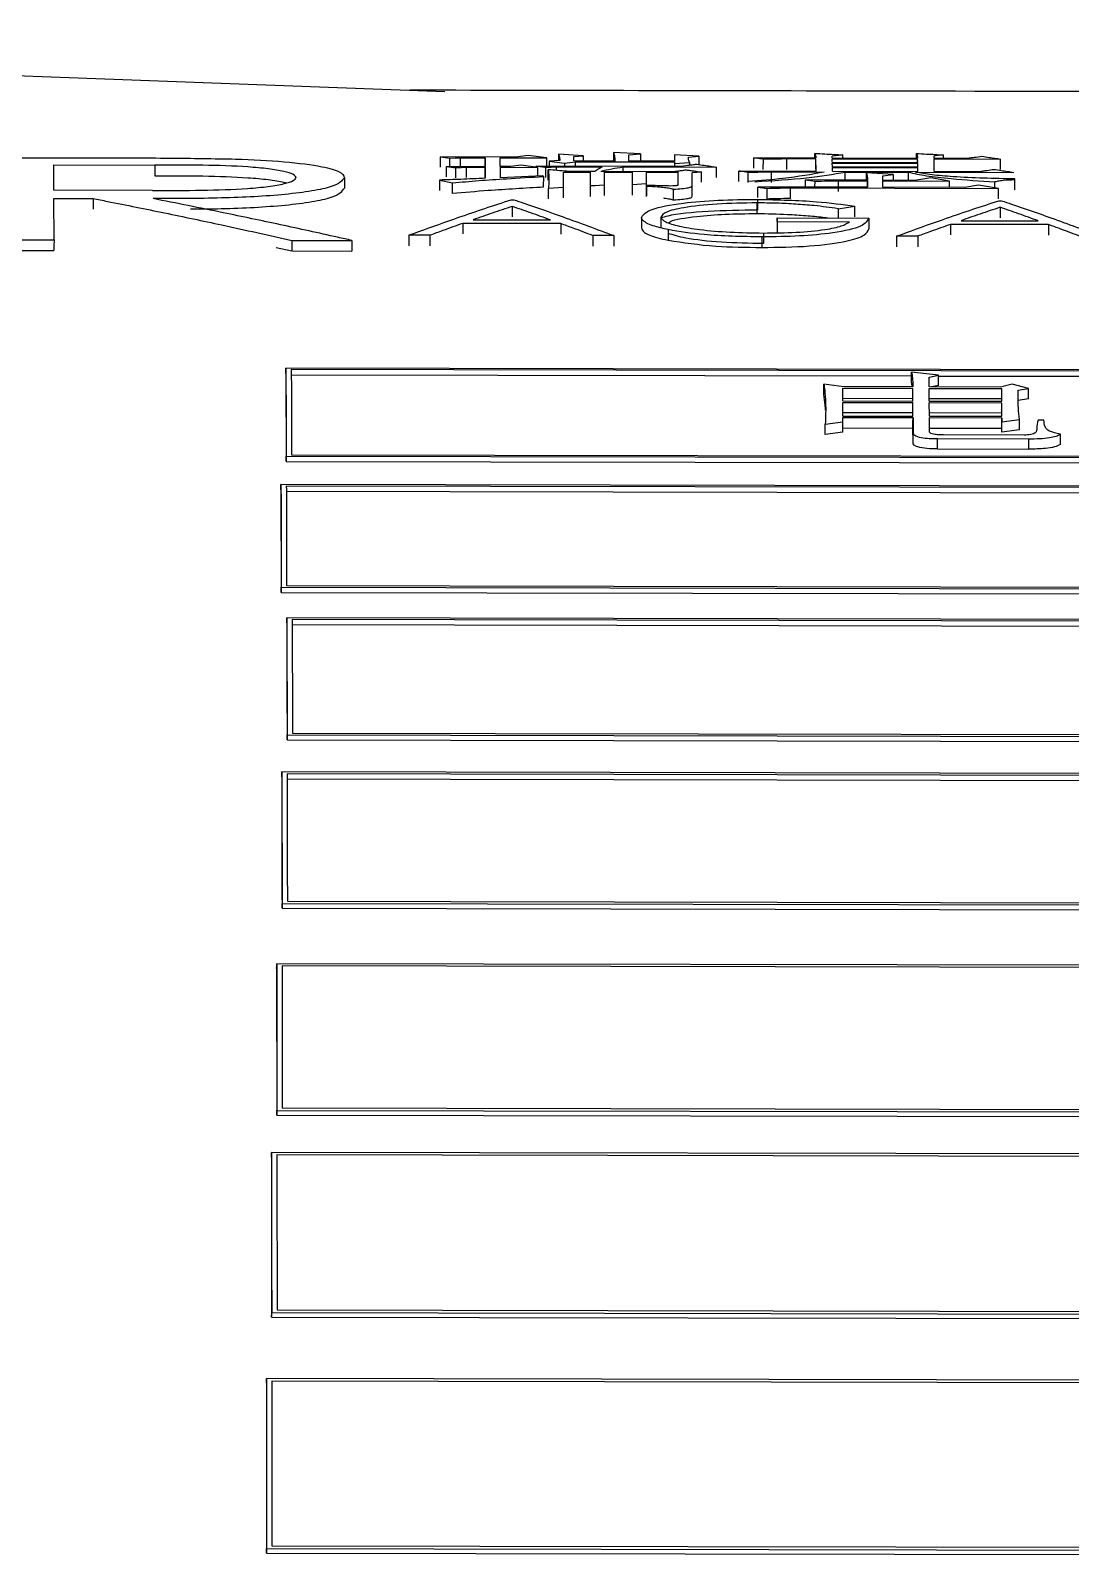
# Model space of a CAD drawing. Header units: millimetres. Extents: x 2104 to 4053, y 855 to 2233.
# Drawn here: x 2523.14 to 2532.76, y 2095.54 to 2109.67 of the extents above; entities that cross this region are included whole.
import ezdxf

# ---------------------------------------------------------------- set-up
doc = ezdxf.new("R2010")
doc.units = ezdxf.units.MM

msp = doc.modelspace()

# ---------------------------------------------------------------- linework, layer by layer
at = {"color": 7, "linetype": 'Continuous', "lineweight": 25}
for p, q in [((2511.659, 2109.665), (2526.974, 2109.102)), ((2527.745, 2108.51), (2527.626, 2108.495)), ((2527.918, 2108.488), (2527.745, 2108.51)), ((2528.253, 2108.506), (2528.026, 2108.52)), ((2528.026, 2108.52), (2528.026, 2108.462)), ((2528.167, 2108.501), (2528.253, 2108.506)), ((2528.253, 2108.506), (2528.253, 2108.458)), ((2528.783, 2108.525), (2528.534, 2108.538)), ((2528.534, 2108.538), (2528.534, 2108.458)), ((2528.675, 2108.516), (2528.783, 2108.525)), ((2528.676, 2108.458), (2528.675, 2108.516)), ((2529.097, 2108.516), (2529.098, 2108.457)), ((2529.324, 2108.504), (2529.097, 2108.516)), ((2529.097, 2108.516), (2529.097, 2108.457)), ((2530.395, 2108.486), (2530.395, 2108.528)), ((2530.655, 2108.485), (2530.655, 2108.515)), ((2531.336, 2108.484), (2531.336, 2108.528)), ((2531.585, 2108.514), (2531.585, 2108.484)), ((2522.903, 2108.489), (2523.903, 2108.487)), ((2523.352, 2108.422), (2524.289, 2108.42)), ((2523.352, 2108.422), (2523.354, 2108.189)), ((2524.289, 2108.42), (2524.289, 2108.322)), ((2526.934, 2108.496), (2527.021, 2108.485)), ((2527.626, 2108.495), (2526.934, 2108.496)), ((2526.934, 2108.402), (2526.934, 2108.496)), ((2526.989, 2108.408), (2527.076, 2108.396)), ((2526.989, 2108.408), (2527.346, 2108.407)), ((2526.989, 2108.313), (2526.989, 2108.408)), ((2527.02, 2108.408), (2527.021, 2108.485)), ((2527.075, 2108.301), (2527.076, 2108.396)), ((2527.118, 2108.489), (2527.345, 2108.489)), ((2527.118, 2108.407), (2527.118, 2108.489)), ((2527.173, 2108.4), (2527.346, 2108.4)), ((2527.173, 2108.305), (2527.173, 2108.4)), ((2527.345, 2108.489), (2527.346, 2108.407)), ((2527.346, 2108.4), (2527.347, 2108.298)), ((2527.486, 2108.489), (2527.918, 2108.488)), ((2527.486, 2108.407), (2527.486, 2108.489)), ((2527.584, 2108.406), (2527.486, 2108.407)), ((2527.487, 2108.4), (2527.833, 2108.399)), ((2527.487, 2108.304), (2527.487, 2108.4)), ((2527.681, 2108.419), (2527.584, 2108.406)), ((2527.833, 2108.399), (2527.681, 2108.419)), ((2527.822, 2108.412), (2529.141, 2108.409)), ((2527.822, 2108.4), (2527.822, 2108.412)), ((2527.833, 2108.319), (2527.833, 2108.399)), ((2527.93, 2108.282), (2527.93, 2108.377)), ((2528.038, 2108.463), (2527.94, 2108.458)), ((2527.94, 2108.458), (2527.94, 2108.411)), ((2527.94, 2108.458), (2528.081, 2108.439)), ((2528.006, 2108.404), (2528.428, 2108.403)), ((2528.006, 2108.371), (2528.006, 2108.404)), ((2528.081, 2108.439), (2528.178, 2108.452)), ((2528.081, 2108.439), (2528.081, 2108.411)), ((2528.167, 2108.459), (2528.167, 2108.501)), ((2528.546, 2108.458), (2528.167, 2108.459)), ((2528.178, 2108.452), (2528.178, 2108.411)), ((2528.178, 2108.452), (2529.098, 2108.45)), ((2528.622, 2108.403), (2529.488, 2108.401)), ((2528.622, 2108.363), (2528.622, 2108.403)), ((2529.098, 2108.457), (2528.676, 2108.458)), ((2529.098, 2108.45), (2529.098, 2108.409)), ((2529.098, 2108.45), (2529.098, 2108.436)), ((2529.098, 2108.436), (2529.238, 2108.444)), ((2529.098, 2108.436), (2529.098, 2108.409)), ((2529.227, 2108.493), (2529.324, 2108.504)), ((2529.238, 2108.444), (2529.238, 2108.421)), ((2529.693, 2108.27), (2529.694, 2108.365)), ((2529.694, 2108.365), (2530.408, 2108.364)), ((2529.833, 2108.487), (2530.406, 2108.486)), ((2529.833, 2108.392), (2529.833, 2108.487)), ((2529.919, 2108.381), (2529.92, 2108.476)), ((2530.136, 2108.48), (2530.406, 2108.479)), ((2530.136, 2108.381), (2530.136, 2108.48)), ((2530.408, 2108.364), (2530.406, 2108.479)), ((2530.406, 2108.384), (2530.406, 2108.479)), ((2530.558, 2108.486), (2530.558, 2108.504)), ((2530.558, 2108.486), (2531.347, 2108.484)), ((2530.558, 2108.479), (2531.347, 2108.477)), ((2530.558, 2108.446), (2530.558, 2108.479)), ((2530.558, 2108.446), (2531.348, 2108.444)), ((2530.558, 2108.439), (2531.348, 2108.437)), ((2530.559, 2108.405), (2530.558, 2108.439)), ((2530.559, 2108.405), (2531.348, 2108.404)), ((2530.559, 2108.398), (2531.348, 2108.397)), ((2530.559, 2108.363), (2530.559, 2108.398)), ((2531.348, 2108.444), (2531.347, 2108.477)), ((2531.347, 2108.444), (2531.347, 2108.477)), ((2531.348, 2108.404), (2531.348, 2108.437)), ((2531.348, 2108.404), (2531.348, 2108.437)), ((2531.349, 2108.362), (2531.348, 2108.397)), ((2531.348, 2108.362), (2531.348, 2108.397)), ((2531.499, 2108.484), (2531.499, 2108.505)), ((2531.499, 2108.484), (2531.802, 2108.483)), ((2531.499, 2108.477), (2532.115, 2108.476)), ((2531.5, 2108.362), (2531.499, 2108.477)), ((2526.045, 2108.305), (2526.045, 2108.207)), ((2526.925, 2108.282), (2526.925, 2108.186)), ((2526.925, 2108.282), (2527.044, 2108.256)), ((2527.044, 2108.157), (2527.044, 2108.256)), ((2527.877, 2108.321), (2527.487, 2108.304)), ((2527.888, 2108.315), (2527.877, 2108.321)), ((2527.887, 2108.22), (2527.888, 2108.315)), ((2528.071, 2108.356), (2528.32, 2108.356)), ((2528.072, 2108.213), (2528.071, 2108.356)), ((2528.103, 2108.364), (2528.363, 2108.363)), ((2528.321, 2108.227), (2528.32, 2108.356)), ((2528.32, 2108.261), (2528.32, 2108.356)), ((2528.321, 2108.131), (2528.321, 2108.227)), ((2528.417, 2108.363), (2529.099, 2108.362)), ((2528.45, 2108.356), (2528.709, 2108.355)), ((2528.451, 2108.236), (2528.45, 2108.356)), ((2528.71, 2108.238), (2528.709, 2108.355)), ((2528.709, 2108.26), (2528.709, 2108.355)), ((2528.71, 2108.142), (2528.71, 2108.238)), ((2528.839, 2108.355), (2529.131, 2108.354)), ((2528.84, 2108.246), (2528.839, 2108.355)), ((2528.84, 2108.232), (2528.84, 2108.226)), ((2528.84, 2108.232), (2528.84, 2108.136)), ((2528.84, 2108.13), (2528.84, 2108.226)), ((2529.132, 2108.235), (2529.131, 2108.354)), ((2529.131, 2108.259), (2529.131, 2108.354)), ((2529.262, 2108.23), (2529.261, 2108.35)), ((2529.262, 2108.134), (2529.262, 2108.23)), ((2529.78, 2108.258), (2529.78, 2108.353)), ((2529.996, 2108.258), (2529.997, 2108.357)), ((2529.997, 2108.357), (2530.483, 2108.356)), ((2530.311, 2108.283), (2530.398, 2108.271)), ((2530.884, 2108.282), (2530.311, 2108.283)), ((2530.311, 2108.217), (2530.311, 2108.283)), ((2530.397, 2108.216), (2530.398, 2108.271)), ((2530.559, 2108.363), (2531.349, 2108.362)), ((2530.614, 2108.275), (2530.884, 2108.275)), ((2530.614, 2108.176), (2530.614, 2108.275)), ((2530.678, 2108.283), (2530.678, 2108.356)), ((2530.678, 2108.356), (2531.262, 2108.355)), ((2531.122, 2108.333), (2530.873, 2108.348)), ((2530.873, 2108.282), (2530.873, 2108.348)), ((2530.884, 2108.275), (2530.885, 2108.216)), ((2530.884, 2108.216), (2530.884, 2108.275)), ((2531.024, 2108.321), (2531.122, 2108.333)), ((2531.025, 2108.282), (2531.024, 2108.321)), ((2531.025, 2108.282), (2531.339, 2108.281)), ((2531.025, 2108.274), (2531.641, 2108.273)), ((2531.025, 2108.215), (2531.025, 2108.274)), ((2531.122, 2108.333), (2531.122, 2108.282)), ((2531.262, 2108.282), (2531.262, 2108.355)), ((2531.327, 2108.355), (2532.236, 2108.353)), ((2531.468, 2108.301), (2531.339, 2108.281)), ((2531.641, 2108.273), (2531.468, 2108.301)), ((2531.5, 2108.362), (2531.922, 2108.361)), ((2531.641, 2108.214), (2531.641, 2108.273)), ((2531.912, 2108.236), (2531.783, 2108.214)), ((2532.096, 2108.205), (2531.912, 2108.236)), ((2532.247, 2108.286), (2532.247, 2108.292)), ((2532.247, 2108.19), (2532.247, 2108.286)), ((2524.27, 2108.186), (2523.354, 2108.189)), ((2523.355, 2108.111), (2523.719, 2108.111)), ((2523.358, 2107.728), (2523.355, 2108.111)), ((2523.719, 2108.111), (2523.719, 2108.014)), ((2527.586, 2108.099), (2527.611, 2108.099)), ((2527.932, 2108.107), (2527.932, 2108.204)), ((2529.089, 2108.101), (2529.089, 2108.197)), ((2529.867, 2108.103), (2529.866, 2108.004)), ((2529.868, 2108.121), (2529.868, 2108.217)), ((2529.868, 2108.217), (2529.955, 2108.205)), ((2530.885, 2108.216), (2529.868, 2108.217)), ((2529.954, 2108.108), (2529.955, 2108.205)), ((2530.171, 2108.11), (2530.171, 2108.209)), ((2530.171, 2108.209), (2532.096, 2108.205)), ((2531.783, 2108.214), (2531.025, 2108.215)), ((2532.099, 2108.091), (2532.124, 2108.091)), ((2527.597, 2108.038), (2527.597, 2107.941)), ((2529.861, 2108.071), (2529.861, 2107.973)), ((2530.612, 2108.017), (2530.766, 2108.04)), ((2530.766, 2107.943), (2530.766, 2108.04)), ((2532.11, 2108.03), (2532.11, 2107.933)), ((2527.139, 2107.881), (2527.139, 2107.783)), ((2528.045, 2107.879), (2527.139, 2107.881)), ((2527.236, 2107.915), (2527.951, 2107.913)), ((2528.792, 2107.937), (2528.792, 2107.839)), ((2528.972, 2107.938), (2528.971, 2107.84)), ((2529.038, 2107.823), (2529.038, 2107.725)), ((2530.049, 2107.931), (2530.048, 2107.833)), ((2530.049, 2107.897), (2530.049, 2107.931)), ((2530.049, 2107.931), (2530.895, 2107.929)), ((2530.049, 2107.897), (2530.716, 2107.895)), ((2530.049, 2107.897), (2530.049, 2107.799)), ((2530.895, 2107.929), (2530.895, 2107.832)), ((2531.652, 2107.872), (2531.651, 2107.774)), ((2532.558, 2107.87), (2531.652, 2107.872)), ((2531.749, 2107.906), (2532.463, 2107.905)), ((2522.909, 2107.729), (2523.358, 2107.728)), ((2525.412, 2107.658), (2525.559, 2107.626)), ((2525.559, 2107.724), (2525.559, 2107.626)), ((2525.559, 2107.724), (2526.114, 2107.723)), ((2526.64, 2107.771), (2526.639, 2107.673)), ((2526.835, 2107.771), (2526.64, 2107.771)), ((2528.342, 2107.768), (2528.342, 2107.67)), ((2528.537, 2107.768), (2528.342, 2107.768)), ((2529.905, 2107.756), (2529.905, 2107.658)), ((2529.921, 2107.792), (2529.92, 2107.694)), ((2531.348, 2107.762), (2531.152, 2107.763)), ((2531.152, 2107.763), (2531.152, 2107.665)), ((2522.909, 2107.631), (2523.357, 2107.63)), ((2525.559, 2107.626), (2526.114, 2107.625)), ((2547.486, 2106.5), (2525.503, 2106.541)), ((2547.436, 2106.488), (2525.553, 2106.529)), ((2525.503, 2106.491), (2525.506, 2105.679)), ((2525.553, 2106.481), (2531.292, 2106.47)), ((2530.665, 2106.369), (2530.481, 2106.393)), ((2531.541, 2106.477), (2531.292, 2106.506)), ((2531.454, 2106.459), (2531.541, 2106.477)), ((2531.455, 2106.368), (2531.454, 2106.459)), ((2531.541, 2106.469), (2534.57, 2106.464)), ((2532.223, 2106.393), (2532.115, 2106.366)), ((2532.374, 2106.355), (2532.223, 2106.393)), ((2530.654, 2106.356), (2531.303, 2106.355)), ((2530.655, 2106.238), (2530.654, 2106.356)), ((2531.303, 2106.258), (2530.655, 2106.26)), ((2531.303, 2106.368), (2530.665, 2106.369)), ((2531.304, 2106.237), (2531.303, 2106.355)), ((2531.303, 2106.237), (2531.303, 2106.258)), ((2532.115, 2106.366), (2531.455, 2106.368)), ((2531.455, 2106.354), (2532.126, 2106.353)), ((2531.455, 2106.237), (2531.455, 2106.354)), ((2532.125, 2106.257), (2531.455, 2106.258)), ((2531.541, 2106.381), (2531.477, 2106.368)), ((2532.125, 2106.236), (2532.125, 2106.257)), ((2532.126, 2106.236), (2532.126, 2106.353)), ((2532.277, 2106.337), (2532.374, 2106.355)), ((2532.374, 2106.259), (2532.277, 2106.241)), ((2530.655, 2106.238), (2531.304, 2106.237)), ((2530.655, 2106.225), (2531.304, 2106.224)), ((2530.655, 2106.099), (2530.655, 2106.225)), ((2531.304, 2106.127), (2530.655, 2106.129)), ((2531.304, 2106.098), (2531.304, 2106.224)), ((2531.304, 2106.098), (2531.304, 2106.127)), ((2531.455, 2106.237), (2532.126, 2106.236)), ((2531.455, 2106.223), (2532.126, 2106.222)), ((2531.456, 2106.098), (2531.455, 2106.223)), ((2532.126, 2106.126), (2531.455, 2106.127)), ((2532.127, 2106.096), (2532.126, 2106.222)), ((2532.126, 2106.096), (2532.126, 2106.126)), ((2530.493, 2106.024), (2530.656, 2106.044)), ((2530.493, 2105.928), (2530.493, 2106.024)), ((2530.655, 2106.099), (2531.304, 2106.098)), ((2530.655, 2106.085), (2531.305, 2106.084)), ((2530.656, 2106.044), (2530.655, 2106.085)), ((2530.656, 2105.989), (2531.304, 2105.988)), ((2531.305, 2105.851), (2531.304, 2105.988)), ((2531.305, 2106.084), (2531.305, 2105.947)), ((2531.456, 2106.098), (2532.127, 2106.096)), ((2531.456, 2106.084), (2532.127, 2106.082)), ((2531.456, 2105.955), (2531.456, 2106.084)), ((2531.456, 2105.988), (2532.126, 2105.987)), ((2532.127, 2105.95), (2532.126, 2105.987)), ((2532.127, 2106.082), (2532.127, 2106.046)), ((2532.127, 2106.046), (2532.289, 2106.066)), ((2532.127, 2105.95), (2532.127, 2106.046)), ((2532.289, 2105.97), (2532.127, 2105.95)), ((2532.516, 2106.06), (2532.462, 2106.06)), ((2530.655, 2105.948), (2530.493, 2105.928)), ((2531.305, 2105.851), (2531.305, 2105.947)), ((2531.532, 2105.89), (2532.376, 2105.888)), ((2531.532, 2105.794), (2531.532, 2105.89)), ((2532.333, 2105.922), (2531.586, 2105.924)), ((2532.376, 2105.793), (2532.376, 2105.888)), ((2532.668, 2105.835), (2532.668, 2105.93)), ((2525.506, 2105.68), (2525.506, 2105.728)), ((2525.506, 2105.728), (2547.489, 2105.687)), ((2525.556, 2105.741), (2547.439, 2105.7)), ((2531.532, 2105.794), (2532.376, 2105.793)), ((2525.506, 2105.679), (2547.489, 2105.638)), ((2547.44, 2105.424), (2525.457, 2105.465)), ((2525.457, 2105.417), (2525.46, 2104.467)), ((2547.39, 2105.41), (2525.507, 2105.451)), ((2525.507, 2105.403), (2547.39, 2105.362)), ((2525.46, 2104.467), (2525.46, 2104.514)), ((2525.46, 2104.514), (2547.443, 2104.473)), ((2525.46, 2104.467), (2547.443, 2104.426)), ((2525.51, 2104.53), (2547.393, 2104.489)), ((2525.511, 2104.186), (2525.511, 2104.232)), ((2547.494, 2104.191), (2525.511, 2104.232)), ((2525.511, 2104.185), (2525.514, 2103.103)), ((2547.444, 2104.176), (2525.561, 2104.216)), ((2525.561, 2104.17), (2547.444, 2104.129)), ((2525.514, 2103.103), (2525.514, 2103.149)), ((2525.514, 2103.149), (2547.497, 2103.108)), ((2525.564, 2103.166), (2547.447, 2103.126)), ((2525.514, 2103.103), (2547.496, 2103.062)), ((2547.447, 2102.765), (2525.464, 2102.806)), ((2525.464, 2102.76), (2525.467, 2101.545)), ((2547.397, 2102.747), (2525.514, 2102.788)), ((2525.514, 2102.742), (2547.397, 2102.701)), ((2525.467, 2101.589), (2547.45, 2101.549)), ((2525.467, 2101.545), (2525.467, 2101.589)), ((2525.517, 2101.609), (2547.4, 2101.568)), ((2525.467, 2101.545), (2547.449, 2101.504)), ((2537.4, 2101.01), (2525.418, 2101.032)), ((2525.417, 2100.988), (2525.419, 2099.632)), ((2537.35, 2100.99), (2525.468, 2101.012)), ((2525.419, 2099.632), (2525.419, 2099.675)), ((2525.419, 2099.675), (2537.402, 2099.653)), ((2525.419, 2099.632), (2537.402, 2099.61)), ((2525.469, 2099.697), (2537.352, 2099.675)), ((2537.353, 2099.264), (2525.37, 2099.286)), ((2525.37, 2099.243), (2525.371, 2097.763)), ((2537.303, 2099.241), (2525.42, 2099.263)), ((2525.371, 2097.763), (2525.372, 2097.805)), ((2525.372, 2097.805), (2537.354, 2097.783)), ((2525.422, 2097.829), (2537.304, 2097.807)), ((2525.371, 2097.763), (2537.354, 2097.741)), ((2547.455, 2097.152), (2525.322, 2097.193)), ((2525.322, 2097.151), (2525.323, 2095.58)), ((2547.405, 2097.128), (2525.372, 2097.169)), ((2525.323, 2095.621), (2547.456, 2095.58)), ((2525.323, 2095.58), (2525.323, 2095.621)), ((2525.323, 2095.58), (2547.456, 2095.539)), ((2525.373, 2095.647), (2547.406, 2095.606))]:
    msp.add_line(p, q, dxfattribs=at)
at = {"color": 7, "linetype": 'Continuous', "lineweight": 25, "flags": 128}
for points in [[(2528.783, 2108.525), (2528.783, 2108.469), (2528.783, 2108.458)], [(2527.021, 2108.485), (2527.069, 2108.487), (2527.118, 2108.489)], [(2527.076, 2108.396), (2527.124, 2108.398), (2527.173, 2108.4)], [(2527.345, 2108.407), (2527.345, 2108.445), (2527.345, 2108.489)], [(2527.346, 2108.305), (2527.346, 2108.356), (2527.346, 2108.4)], [(2527.908, 2108.4), (2527.957, 2108.402), (2528.006, 2108.404)], [(2527.908, 2108.305), (2527.908, 2108.357), (2527.908, 2108.4)], [(2527.918, 2108.412), (2527.918, 2108.444), (2527.918, 2108.488)], [(2529.324, 2108.504), (2529.324, 2108.449), (2529.324, 2108.426)], [(2529.487, 2108.306), (2529.488, 2108.358), (2529.488, 2108.401)], [(2532.115, 2108.381), (2532.115, 2108.432), (2532.115, 2108.476)], [(2528.451, 2108.236), (2528.405, 2108.233), (2528.363, 2108.23), (2528.321, 2108.227)], [(2528.451, 2108.14), (2528.451, 2108.192), (2528.451, 2108.236)], [(2528.84, 2108.246), (2528.793, 2108.243), (2528.752, 2108.241), (2528.71, 2108.238)], [(2528.84, 2108.15), (2528.84, 2108.203), (2528.84, 2108.246)], [(2529.347, 2108.357), (2529.326, 2108.355), (2529.304, 2108.353), (2529.283, 2108.352), (2529.261, 2108.35)], [(2529.347, 2108.262), (2529.347, 2108.313), (2529.347, 2108.357)], [(2532.063, 2108.211), (2532.063, 2108.221), (2532.063, 2108.265)], [(2528.072, 2108.213), (2528.026, 2108.21), (2527.979, 2108.207), (2527.932, 2108.204)], [(2528.072, 2108.117), (2528.072, 2108.17), (2528.072, 2108.213)], [(2532.096, 2108.109), (2532.096, 2108.162), (2532.096, 2108.205)], [(2530.612, 2108.017), (2530.612, 2107.968), (2530.612, 2107.93)], [(2528.045, 2107.879), (2528.045, 2107.824), (2528.045, 2107.781)], [(2532.558, 2107.87), (2532.558, 2107.815), (2532.558, 2107.772)], [(2523.358, 2107.728), (2523.357, 2107.673), (2523.357, 2107.63)], [(2526.114, 2107.723), (2526.114, 2107.668), (2526.114, 2107.625)], [(2526.835, 2107.771), (2526.835, 2107.716), (2526.835, 2107.673)], [(2528.537, 2107.768), (2528.537, 2107.713), (2528.537, 2107.67)], [(2531.348, 2107.762), (2531.348, 2107.707), (2531.348, 2107.664)], [(2525.503, 2106.492), (2525.503, 2106.52), (2525.503, 2106.541)], [(2530.481, 2106.297), (2530.481, 2106.351), (2530.481, 2106.393)], [(2531.292, 2106.41), (2531.292, 2106.464), (2531.292, 2106.506)], [(2531.541, 2106.381), (2531.541, 2106.435), (2531.541, 2106.477)], [(2531.303, 2106.258), (2531.303, 2106.312), (2531.303, 2106.355)], [(2532.125, 2106.257), (2532.125, 2106.311), (2532.126, 2106.353)], [(2532.374, 2106.259), (2532.374, 2106.313), (2532.374, 2106.355)], [(2531.304, 2106.127), (2531.304, 2106.181), (2531.304, 2106.224)], [(2532.126, 2106.126), (2532.126, 2106.18), (2532.126, 2106.222)], [(2530.655, 2105.948), (2530.656, 2106.001), (2530.656, 2106.044)], [(2531.304, 2105.988), (2531.304, 2106.042), (2531.305, 2106.084)], [(2532.126, 2105.987), (2532.127, 2106.04), (2532.127, 2106.082)], [(2532.289, 2105.97), (2532.289, 2106.023), (2532.289, 2106.066)], [(2525.457, 2105.417), (2525.457, 2105.444), (2525.457, 2105.465)], [(2525.464, 2102.76), (2525.464, 2102.786), (2525.464, 2102.806)], [(2525.417, 2100.988), (2525.418, 2101.013), (2525.418, 2101.032)], [(2525.37, 2099.243), (2525.37, 2099.267), (2525.37, 2099.286)], [(2525.322, 2097.151), (2525.322, 2097.175), (2525.322, 2097.193)]]:
    msp.add_lwpolyline(points, dxfattribs=at)
at = {"color": 7, "linetype": 'Continuous', "lineweight": 25}
for points, knots in [([(2548.672, 2109.073), (2546.631, 2109.077), (2540.803, 2109.087), (2533.452, 2109.099), (2528.155, 2109.11), (2526.651, 2109.113)], [0, 0, 0, 0, 0.278431, 0.79507, 1, 1, 1, 1]), ([(2528.026, 2108.52), (2528.028, 2108.514), (2528.032, 2108.504), (2528.037, 2108.485), (2528.037, 2108.471), (2528.038, 2108.463)], [0, 0, 0, 0, 0.284728, 0.569467, 1, 1, 1, 1]), ([(2528.534, 2108.538), (2528.539, 2108.524), (2528.544, 2108.503), (2528.546, 2108.476), (2528.546, 2108.464), (2528.546, 2108.458)], [0, 0, 0, 0, 0.563227, 0.781607, 1, 1, 1, 1]), ([(2530.395, 2108.528), (2530.397, 2108.524), (2530.401, 2108.515), (2530.405, 2108.501), (2530.406, 2108.491), (2530.406, 2108.486)], [0, 0, 0, 0, 0.319584, 0.659717, 1, 1, 1, 1]), ([(2530.395, 2108.528), (2530.426, 2108.527), (2530.485, 2108.524), (2530.572, 2108.519), (2530.627, 2108.516), (2530.655, 2108.515)], [0, 0, 0, 0, 0.360405, 0.680202, 1, 1, 1, 1]), ([(2530.655, 2108.515), (2530.642, 2108.513), (2530.619, 2108.511), (2530.587, 2108.507), (2530.567, 2108.505), (2530.558, 2108.504)], [0, 0, 0, 0, 0.400148, 0.700074, 1, 1, 1, 1]), ([(2531.336, 2108.528), (2531.338, 2108.523), (2531.343, 2108.514), (2531.346, 2108.499), (2531.347, 2108.489), (2531.347, 2108.484)], [0, 0, 0, 0, 0.314478, 0.657155, 1, 1, 1, 1]), ([(2531.336, 2108.528), (2531.367, 2108.526), (2531.424, 2108.523), (2531.507, 2108.519), (2531.559, 2108.516), (2531.585, 2108.514)], [0, 0, 0, 0, 0.374011, 0.687006, 1, 1, 1, 1]), ([(2531.585, 2108.514), (2531.578, 2108.514), (2531.563, 2108.512), (2531.542, 2108.51), (2531.52, 2108.508), (2531.506, 2108.506), (2531.499, 2108.505)], [0, 0, 0, 0, 0.25, 0.5, 0.75, 1, 1, 1, 1]), ([(2523.903, 2108.487), (2523.962, 2108.487), (2524.138, 2108.487), (2524.517, 2108.485), (2524.835, 2108.48), (2525.036, 2108.476)], [0, 0, 0, 0, 0.155322, 0.465997, 1, 1, 1, 1]), ([(2525.597, 2108.306), (2525.591, 2108.316), (2525.581, 2108.336), (2525.486, 2108.363), (2525.345, 2108.387), (2524.965, 2108.421), (2524.589, 2108.421), (2524.289, 2108.42)], [0, 0, 0, 0, 0.1127199, 0.2273232, 0.3542171, 0.4847985, 1, 1, 1, 1]), ([(2525.036, 2108.476), (2525.192, 2108.47), (2525.499, 2108.456), (2525.833, 2108.412), (2526.02, 2108.36), (2526.037, 2108.323), (2526.045, 2108.305)], [0, 0, 0, 0, 0.291809, 0.574032, 0.788676, 1, 1, 1, 1]), ([(2527.822, 2108.412), (2527.836, 2108.41), (2527.865, 2108.406), (2527.894, 2108.402), (2527.908, 2108.4)], [0, 0, 0, 0, 0.5, 1, 1, 1, 1]), ([(2527.93, 2108.377), (2527.931, 2108.367), (2527.935, 2108.334), (2527.938, 2108.277), (2527.934, 2108.228), (2527.932, 2108.204)], [0, 0, 0, 0, 0.183884, 0.591879, 1, 1, 1, 1]), ([(2528.103, 2108.364), (2528.075, 2108.366), (2528.017, 2108.37), (2527.959, 2108.375), (2527.93, 2108.377)], [0, 0, 0, 0, 0.5, 1, 1, 1, 1]), ([(2528.428, 2108.403), (2528.417, 2108.397), (2528.395, 2108.383), (2528.374, 2108.37), (2528.363, 2108.363)], [0, 0, 0, 0, 0.5, 1, 1, 1, 1]), ([(2528.417, 2108.363), (2528.449, 2108.371), (2528.505, 2108.386), (2528.586, 2108.398), (2528.622, 2108.403)], [0, 0, 0, 0, 0.556261, 1, 1, 1, 1]), ([(2529.099, 2108.362), (2529.111, 2108.363), (2529.135, 2108.367), (2529.171, 2108.371), (2529.195, 2108.375), (2529.207, 2108.376)], [0, 0, 0, 0, 0.3426926, 0.6713463, 1, 1, 1, 1]), ([(2529.141, 2108.409), (2529.168, 2108.412), (2529.209, 2108.417), (2529.263, 2108.424), (2529.29, 2108.427), (2529.304, 2108.429)], [0, 0, 0, 0, 0.5, 0.75, 1, 1, 1, 1]), ([(2529.207, 2108.376), (2529.219, 2108.374), (2529.244, 2108.371), (2529.291, 2108.365), (2529.325, 2108.36), (2529.347, 2108.357)], [0, 0, 0, 0, 0.2636067, 0.5272133, 1, 1, 1, 1]), ([(2529.238, 2108.444), (2529.236, 2108.45), (2529.231, 2108.462), (2529.227, 2108.478), (2529.227, 2108.488), (2529.227, 2108.493)], [0, 0, 0, 0, 0.370983, 0.685388, 1, 1, 1, 1]), ([(2529.304, 2108.429), (2529.327, 2108.425), (2529.369, 2108.419), (2529.431, 2108.41), (2529.469, 2108.404), (2529.488, 2108.401)], [0, 0, 0, 0, 0.382288, 0.691144, 1, 1, 1, 1]), ([(2529.78, 2108.353), (2529.768, 2108.355), (2529.747, 2108.358), (2529.718, 2108.362), (2529.702, 2108.364), (2529.694, 2108.365)], [0, 0, 0, 0, 0.428361, 0.71418, 1, 1, 1, 1]), ([(2529.92, 2108.476), (2529.907, 2108.477), (2529.887, 2108.48), (2529.858, 2108.484), (2529.841, 2108.486), (2529.833, 2108.487)], [0, 0, 0, 0, 0.428361, 0.71418, 1, 1, 1, 1]), ([(2529.92, 2108.476), (2529.959, 2108.477), (2530.03, 2108.479), (2530.104, 2108.48), (2530.136, 2108.48)], [0, 0, 0, 0, 0.558835, 1, 1, 1, 1]), ([(2531.802, 2108.483), (2531.814, 2108.485), (2531.837, 2108.488), (2531.884, 2108.494), (2531.919, 2108.499), (2531.942, 2108.502)], [0, 0, 0, 0, 0.25461, 0.509219, 1, 1, 1, 1]), ([(2531.922, 2108.361), (2531.933, 2108.363), (2531.956, 2108.366), (2531.999, 2108.373), (2532.031, 2108.378), (2532.052, 2108.381)], [0, 0, 0, 0, 0.264853, 0.529706, 1, 1, 1, 1]), ([(2531.942, 2108.502), (2531.965, 2108.498), (2532.005, 2108.492), (2532.063, 2108.484), (2532.098, 2108.479), (2532.115, 2108.476)], [0, 0, 0, 0, 0.393554, 0.696777, 1, 1, 1, 1]), ([(2532.052, 2108.381), (2532.075, 2108.377), (2532.117, 2108.371), (2532.179, 2108.362), (2532.217, 2108.356), (2532.236, 2108.353)], [0, 0, 0, 0, 0.382288, 0.691144, 1, 1, 1, 1]), ([(2524.27, 2108.186), (2524.575, 2108.186), (2524.957, 2108.185), (2525.346, 2108.221), (2525.49, 2108.247), (2525.581, 2108.276), (2525.592, 2108.296), (2525.597, 2108.306)], [0, 0, 0, 0, 0.51513, 0.645771, 0.772701, 0.88717, 1, 1, 1, 1]), ([(2526.045, 2108.305), (2526.023, 2108.276), (2525.988, 2108.231), (2525.75, 2108.179), (2525.42, 2108.137), (2524.904, 2108.111), (2524.485, 2108.11), (2524.274, 2108.11)], [0, 0, 0, 0, 0.226303, 0.352527, 0.482339, 0.739087, 1, 1, 1, 1]), ([(2524.289, 2108.322), (2524.59, 2108.322), (2524.968, 2108.322), (2525.342, 2108.288), (2525.461, 2108.27), (2525.499, 2108.258), (2525.507, 2108.255)], [0, 0, 0, 0, 0.64047, 0.802747, 0.960385, 1, 1, 1, 1]), ([(2527.347, 2108.298), (2527.309, 2108.296), (2527.234, 2108.293), (2527.094, 2108.287), (2526.99, 2108.284), (2526.925, 2108.282)], [0, 0, 0, 0, 0.270954, 0.541932, 1, 1, 1, 1]), ([(2527.044, 2108.256), (2527.124, 2108.263), (2527.285, 2108.278), (2527.572, 2108.296), (2527.772, 2108.308), (2527.888, 2108.315)], [0, 0, 0, 0, 0.300714, 0.59903, 1, 1, 1, 1]), ([(2529.132, 2108.235), (2529.131, 2108.234), (2529.129, 2108.232), (2529.12, 2108.23), (2529.104, 2108.228), (2529.064, 2108.226), (2528.974, 2108.229), (2528.893, 2108.231), (2528.84, 2108.232)], [0, 0, 0, 0, 0.049797, 0.100838, 0.163849, 0.229314, 0.492568, 1, 1, 1, 1]), ([(2528.84, 2108.226), (2528.876, 2108.224), (2528.934, 2108.221), (2529.005, 2108.214), (2529.058, 2108.207), (2529.079, 2108.2), (2529.089, 2108.197)], [0, 0, 0, 0, 0.34869, 0.570906, 0.788288, 1, 1, 1, 1]), ([(2529.089, 2108.197), (2529.141, 2108.201), (2529.211, 2108.206), (2529.259, 2108.22), (2529.261, 2108.226), (2529.262, 2108.23)], [0, 0, 0, 0, 0.572838, 0.788051, 1, 1, 1, 1]), ([(2529.78, 2108.353), (2529.82, 2108.355), (2529.891, 2108.357), (2529.964, 2108.357), (2529.997, 2108.357)], [0, 0, 0, 0, 0.558835, 1, 1, 1, 1]), ([(2530.483, 2108.356), (2530.366, 2108.334), (2530.171, 2108.298), (2529.891, 2108.277), (2529.78, 2108.269)], [0, 0, 0, 0, 0.602165, 1, 1, 1, 1]), ([(2529.842, 2108.267), (2530.01, 2108.277), (2530.336, 2108.297), (2530.566, 2108.337), (2530.678, 2108.356)], [0, 0, 0, 0, 0.513657, 1, 1, 1, 1]), ([(2530.398, 2108.271), (2530.437, 2108.272), (2530.508, 2108.275), (2530.582, 2108.275), (2530.614, 2108.275)], [0, 0, 0, 0, 0.558835, 1, 1, 1, 1]), ([(2530.873, 2108.348), (2530.876, 2108.337), (2530.882, 2108.321), (2530.883, 2108.299), (2530.884, 2108.288), (2530.884, 2108.282)], [0, 0, 0, 0, 0.4948491, 0.7474119, 1, 1, 1, 1]), ([(2531.262, 2108.355), (2531.314, 2108.343), (2531.419, 2108.32), (2531.701, 2108.29), (2531.925, 2108.274), (2532.063, 2108.265)], [0, 0, 0, 0, 0.271719, 0.55196, 1, 1, 1, 1]), ([(2532.247, 2108.292), (2532.051, 2108.296), (2531.779, 2108.302), (2531.474, 2108.329), (2531.376, 2108.346), (2531.327, 2108.355)], [0, 0, 0, 0, 0.568218, 0.786772, 1, 1, 1, 1]), ([(2532.063, 2108.265), (2532.071, 2108.268), (2532.087, 2108.274), (2532.151, 2108.283), (2532.21, 2108.285), (2532.247, 2108.286)], [0, 0, 0, 0, 0.268716, 0.546829, 1, 1, 1, 1]), ([(2523.719, 2108.111), (2523.763, 2108.102), (2523.984, 2108.059), (2524.381, 2107.979), (2524.95, 2107.859), (2525.343, 2107.772), (2525.559, 2107.724)], [0, 0, 0, 0, 0.0719006, 0.3595044, 0.6471081, 1, 1, 1, 1]), ([(2526.114, 2107.723), (2526.07, 2107.733), (2525.849, 2107.782), (2525.453, 2107.869), (2524.883, 2107.989), (2524.491, 2108.067), (2524.274, 2108.11)], [0, 0, 0, 0, 0.071901, 0.359505, 0.647109, 1, 1, 1, 1]), ([(2524.619, 2108.015), (2524.714, 2108.015), (2525.018, 2108.017), (2525.42, 2108.039), (2525.75, 2108.08), (2525.988, 2108.132), (2526.023, 2108.178), (2526.045, 2108.207)], [0, 0, 0, 0, 0.138201, 0.437734, 0.589124, 0.736275, 1, 1, 1, 1]), ([(2526.64, 2107.771), (2526.67, 2107.783), (2526.825, 2107.839), (2527.06, 2107.923), (2527.344, 2108.02), (2527.505, 2108.073), (2527.586, 2108.099)], [0, 0, 0, 0, 0.0978573, 0.4892893, 0.744641, 1, 1, 1, 1]), ([(2527.887, 2108.216), (2527.802, 2108.211), (2527.63, 2108.201), (2527.343, 2108.183), (2527.153, 2108.166), (2527.044, 2108.157)], [0, 0, 0, 0, 0.298424, 0.596867, 1, 1, 1, 1]), ([(2527.611, 2108.099), (2527.642, 2108.089), (2527.794, 2108.038), (2528.024, 2107.957), (2528.302, 2107.856), (2528.459, 2107.797), (2528.537, 2107.768)], [0, 0, 0, 0, 0.0984235, 0.4921203, 0.7460566, 1, 1, 1, 1]), ([(2528.792, 2107.937), (2528.812, 2107.963), (2528.854, 2108.015), (2529.145, 2108.07), (2529.5, 2108.099), (2529.744, 2108.102), (2529.867, 2108.103)], [0, 0, 0, 0, 0.2666957, 0.542872, 0.7691791, 1, 1, 1, 1]), ([(2528.997, 2108.116), (2529, 2108.116), (2529.022, 2108.113), (2529.057, 2108.108), (2529.079, 2108.101), (2529.089, 2108.098)], [0, 0, 0, 0, 0.057194, 0.534908, 1, 1, 1, 1]), ([(2529.089, 2108.098), (2529.141, 2108.102), (2529.211, 2108.107), (2529.259, 2108.121), (2529.261, 2108.128), (2529.262, 2108.131)], [0, 0, 0, 0, 0.573022, 0.78817, 1, 1, 1, 1]), ([(2529.867, 2108.103), (2530.056, 2108.099), (2530.391, 2108.092), (2530.652, 2108.056), (2530.766, 2108.04)], [0, 0, 0, 0, 0.565607, 1, 1, 1, 1]), ([(2530.171, 2108.11), (2530.13, 2108.11), (2530.056, 2108.11), (2529.986, 2108.107), (2529.954, 2108.106)], [0, 0, 0, 0, 0.561086, 1, 1, 1, 1]), ([(2529.955, 2108.205), (2529.994, 2108.206), (2530.065, 2108.209), (2530.139, 2108.209), (2530.171, 2108.209)], [0, 0, 0, 0, 0.558835, 1, 1, 1, 1]), ([(2531.152, 2107.763), (2531.183, 2107.774), (2531.338, 2107.831), (2531.572, 2107.914), (2531.857, 2108.012), (2532.018, 2108.064), (2532.099, 2108.091)], [0, 0, 0, 0, 0.097857, 0.48929, 0.744641, 1, 1, 1, 1]), ([(2532.124, 2108.091), (2532.155, 2108.08), (2532.306, 2108.029), (2532.537, 2107.949), (2532.815, 2107.848), (2532.971, 2107.789), (2533.05, 2107.759)], [0, 0, 0, 0, 0.098424, 0.492121, 0.746057, 1, 1, 1, 1]), ([(2527.597, 2108.038), (2527.566, 2108.028), (2527.505, 2108.007), (2527.384, 2107.966), (2527.295, 2107.935), (2527.236, 2107.915)], [0, 0, 0, 0, 0.2562, 0.512399, 1, 1, 1, 1]), ([(2527.951, 2107.913), (2527.92, 2107.924), (2527.86, 2107.946), (2527.742, 2107.988), (2527.654, 2108.018), (2527.597, 2108.038)], [0, 0, 0, 0, 0.2576544, 0.5153087, 1, 1, 1, 1]), ([(2529.861, 2108.071), (2529.735, 2108.069), (2529.487, 2108.065), (2529.191, 2108.032), (2529.006, 2107.988), (2528.983, 2107.955), (2528.972, 2107.938)], [0, 0, 0, 0, 0.29177, 0.575659, 0.790646, 1, 1, 1, 1]), ([(2529.866, 2108.004), (2529.712, 2108.002), (2529.409, 2107.997), (2529.088, 2107.965), (2528.992, 2107.937), (2528.972, 2107.93)], [0, 0, 0, 0, 0.448895, 0.883632, 1, 1, 1, 1]), ([(2529.042, 2107.887), (2529.048, 2107.891), (2529.08, 2107.916), (2529.283, 2107.945), (2529.563, 2107.969), (2529.761, 2107.971), (2529.861, 2107.973)], [0, 0, 0, 0, 0.069443, 0.42034, 0.707712, 1, 1, 1, 1]), ([(2530.612, 2108.017), (2530.54, 2108.027), (2530.419, 2108.044), (2530.222, 2108.059), (2530.046, 2108.069), (2529.923, 2108.07), (2529.861, 2108.071)], [0, 0, 0, 0, 0.333819, 0.5539, 0.776247, 1, 1, 1, 1]), ([(2529.861, 2107.973), (2529.956, 2107.971), (2530.112, 2107.968), (2530.314, 2107.954), (2530.445, 2107.942), (2530.511, 2107.933), (2530.531, 2107.93)], [0, 0, 0, 0, 0.393733, 0.646435, 0.896024, 1, 1, 1, 1]), ([(2532.11, 2108.03), (2532.079, 2108.019), (2532.017, 2107.999), (2531.897, 2107.958), (2531.807, 2107.927), (2531.749, 2107.906)], [0, 0, 0, 0, 0.2562, 0.5124, 1, 1, 1, 1]), ([(2532.463, 2107.905), (2532.433, 2107.916), (2532.372, 2107.938), (2532.255, 2107.98), (2532.167, 2108.01), (2532.11, 2108.03)], [0, 0, 0, 0, 0.257655, 0.515309, 1, 1, 1, 1]), ([(2527.139, 2107.881), (2527.108, 2107.87), (2527.046, 2107.848), (2526.945, 2107.811), (2526.875, 2107.785), (2526.835, 2107.771)], [0, 0, 0, 0, 0.305312, 0.610624, 1, 1, 1, 1]), ([(2528.342, 2107.768), (2528.312, 2107.78), (2528.251, 2107.803), (2528.152, 2107.84), (2528.084, 2107.865), (2528.045, 2107.879)], [0, 0, 0, 0, 0.30712, 0.61424, 1, 1, 1, 1]), ([(2529.038, 2107.823), (2528.989, 2107.835), (2528.907, 2107.854), (2528.836, 2107.884), (2528.799, 2107.911), (2528.794, 2107.929), (2528.792, 2107.937)], [0, 0, 0, 0, 0.34549, 0.565421, 0.78323, 1, 1, 1, 1]), ([(2528.792, 2107.839), (2528.797, 2107.825), (2528.805, 2107.802), (2528.866, 2107.772), (2528.939, 2107.747), (2529.005, 2107.733), (2529.038, 2107.725)], [0, 0, 0, 0, 0.334778, 0.553599, 0.775175, 1, 1, 1, 1]), ([(2528.972, 2107.938), (2528.981, 2107.924), (2529, 2107.894), (2529.136, 2107.854), (2529.34, 2107.82), (2529.611, 2107.797), (2529.817, 2107.794), (2529.921, 2107.792)], [0, 0, 0, 0, 0.177039, 0.358021, 0.544463, 0.770382, 1, 1, 1, 1]), ([(2529.905, 2107.756), (2529.72, 2107.759), (2529.392, 2107.765), (2529.145, 2107.806), (2529.038, 2107.823)], [0, 0, 0, 0, 0.567481, 1, 1, 1, 1]), ([(2530.895, 2107.929), (2530.882, 2107.904), (2530.857, 2107.853), (2530.598, 2107.792), (2530.257, 2107.76), (2530.023, 2107.757), (2529.905, 2107.756)], [0, 0, 0, 0, 0.267465, 0.5423702, 0.7686044, 1, 1, 1, 1]), ([(2529.905, 2107.658), (2530.055, 2107.66), (2530.351, 2107.664), (2530.694, 2107.711), (2530.871, 2107.771), (2530.887, 2107.811), (2530.895, 2107.831)], [0, 0, 0, 0, 0.293346, 0.576042, 0.789757, 1, 1, 1, 1]), ([(2529.921, 2107.792), (2530.023, 2107.793), (2530.227, 2107.795), (2530.479, 2107.82), (2530.657, 2107.855), (2530.696, 2107.882), (2530.716, 2107.895)], [0, 0, 0, 0, 0.290738, 0.574908, 0.790761, 1, 1, 1, 1]), ([(2531.652, 2107.872), (2531.621, 2107.861), (2531.559, 2107.839), (2531.458, 2107.803), (2531.388, 2107.777), (2531.348, 2107.762)], [0, 0, 0, 0, 0.305312, 0.610624, 1, 1, 1, 1]), ([(2532.855, 2107.76), (2532.824, 2107.771), (2532.764, 2107.794), (2532.665, 2107.831), (2532.596, 2107.856), (2532.558, 2107.87)], [0, 0, 0, 0, 0.30712, 0.614241, 1, 1, 1, 1]), ([(2529.92, 2107.694), (2529.789, 2107.696), (2529.53, 2107.702), (2529.206, 2107.737), (2529.088, 2107.773), (2529.038, 2107.788)], [0, 0, 0, 0, 0.37177, 0.733499, 1, 1, 1, 1]), ([(2529.038, 2107.725), (2529.179, 2107.704), (2529.435, 2107.664), (2529.759, 2107.66), (2529.905, 2107.658)], [0, 0, 0, 0, 0.551186, 1, 1, 1, 1]), ([(2525.503, 2106.541), (2525.503, 2106.464), (2525.504, 2106.31), (2525.505, 2106.041), (2525.506, 2105.842), (2525.506, 2105.728)], [0, 0, 0, 0, 0.300085, 0.60017, 1, 1, 1, 1]), ([(2525.553, 2106.529), (2525.553, 2106.452), (2525.554, 2106.298), (2525.555, 2106.036), (2525.556, 2105.846), (2525.556, 2105.741)], [0, 0, 0, 0, 0.3096666, 0.6193332, 1, 1, 1, 1]), ([(2530.481, 2106.393), (2530.483, 2106.375), (2530.49, 2106.319), (2530.497, 2106.229), (2530.497, 2106.125), (2530.495, 2106.058), (2530.493, 2106.024)], [0, 0, 0, 0, 0.155938, 0.467831, 0.733898, 1, 1, 1, 1]), ([(2531.292, 2106.506), (2531.295, 2106.488), (2531.3, 2106.456), (2531.302, 2106.409), (2531.303, 2106.382), (2531.303, 2106.368)], [0, 0, 0, 0, 0.406806, 0.703385, 1, 1, 1, 1]), ([(2531.297, 2106.368), (2531.297, 2106.368), (2531.296, 2106.382), (2531.294, 2106.396), (2531.292, 2106.41)], [0, 0, 0, 0, 0.023108, 1, 1, 1, 1]), ([(2530.496, 2106.153), (2530.494, 2106.169), (2530.491, 2106.218), (2530.485, 2106.265), (2530.481, 2106.297)], [0, 0, 0, 0, 0.323116, 1, 1, 1, 1]), ([(2532.289, 2106.066), (2532.285, 2106.102), (2532.279, 2106.167), (2532.277, 2106.257), (2532.277, 2106.31), (2532.277, 2106.337)], [0, 0, 0, 0, 0.399782, 0.699877, 1, 1, 1, 1]), ([(2532.462, 2106.06), (2532.456, 2106.035), (2532.447, 2105.997), (2532.451, 2105.953), (2532.422, 2105.935), (2532.388, 2105.925), (2532.354, 2105.923), (2532.333, 2105.922)], [0, 0, 0, 0, 0.493024, 0.749907, 0.815172, 0.882174, 1, 1, 1, 1]), ([(2532.668, 2105.93), (2532.63, 2105.939), (2532.555, 2105.957), (2532.518, 2106.006), (2532.517, 2106.039), (2532.516, 2106.06)], [0, 0, 0, 0, 0.287878, 0.565058, 1, 1, 1, 1]), ([(2531.305, 2105.947), (2531.307, 2105.938), (2531.311, 2105.92), (2531.373, 2105.899), (2531.454, 2105.891), (2531.506, 2105.89), (2531.532, 2105.89)], [0, 0, 0, 0, 0.2667337, 0.5409494, 0.7687529, 1, 1, 1, 1]), ([(2531.532, 2105.794), (2531.499, 2105.795), (2531.433, 2105.796), (2531.349, 2105.809), (2531.309, 2105.83), (2531.306, 2105.844), (2531.305, 2105.851)], [0, 0, 0, 0, 0.29371, 0.577275, 0.790366, 1, 1, 1, 1]), ([(2531.586, 2105.924), (2531.568, 2105.924), (2531.531, 2105.925), (2531.483, 2105.932), (2531.459, 2105.943), (2531.457, 2105.951), (2531.456, 2105.955)], [0, 0, 0, 0, 0.293264, 0.577265, 0.790625, 1, 1, 1, 1]), ([(2532.376, 2105.888), (2532.444, 2105.889), (2532.538, 2105.89), (2532.629, 2105.912), (2532.655, 2105.924), (2532.668, 2105.93)], [0, 0, 0, 0, 0.570161, 0.787713, 1, 1, 1, 1]), ([(2532.668, 2105.835), (2532.651, 2105.827), (2532.617, 2105.811), (2532.514, 2105.794), (2532.429, 2105.793), (2532.376, 2105.793)], [0, 0, 0, 0, 0.269783, 0.548443, 1, 1, 1, 1]), ([(2525.457, 2105.465), (2525.458, 2105.374), (2525.458, 2105.192), (2525.459, 2104.877), (2525.46, 2104.646), (2525.46, 2104.514)], [0, 0, 0, 0, 0.300085, 0.60017, 1, 1, 1, 1]), ([(2525.507, 2105.451), (2525.508, 2105.36), (2525.508, 2105.178), (2525.509, 2104.872), (2525.51, 2104.651), (2525.51, 2104.53)], [0, 0, 0, 0, 0.309667, 0.619333, 1, 1, 1, 1]), ([(2525.511, 2104.232), (2525.511, 2104.128), (2525.512, 2103.92), (2525.513, 2103.561), (2525.513, 2103.299), (2525.514, 2103.149)], [0, 0, 0, 0, 0.3000852, 0.6001703, 1, 1, 1, 1]), ([(2525.561, 2104.216), (2525.561, 2104.112), (2525.562, 2103.903), (2525.563, 2103.555), (2525.563, 2103.304), (2525.564, 2103.166)], [0, 0, 0, 0, 0.309667, 0.619333, 1, 1, 1, 1]), ([(2525.464, 2102.806), (2525.465, 2102.688), (2525.465, 2102.453), (2525.466, 2102.049), (2525.466, 2101.757), (2525.467, 2101.589)], [0, 0, 0, 0, 0.300085, 0.60017, 1, 1, 1, 1]), ([(2525.514, 2102.788), (2525.515, 2102.67), (2525.515, 2102.435), (2525.516, 2102.043), (2525.516, 2101.763), (2525.517, 2101.609)], [0, 0, 0, 0, 0.309667, 0.619333, 1, 1, 1, 1]), ([(2525.418, 2101.032), (2525.418, 2100.901), (2525.418, 2100.637), (2525.419, 2100.186), (2525.419, 2099.861), (2525.419, 2099.675)], [0, 0, 0, 0, 0.300085, 0.60017, 1, 1, 1, 1]), ([(2525.468, 2101.012), (2525.468, 2100.88), (2525.468, 2100.616), (2525.469, 2100.179), (2525.469, 2099.868), (2525.469, 2099.697)], [0, 0, 0, 0, 0.30968, 0.61936, 1, 1, 1, 1]), ([(2525.37, 2099.286), (2525.37, 2099.142), (2525.37, 2098.853), (2525.371, 2098.361), (2525.371, 2098.007), (2525.372, 2097.805)], [0, 0, 0, 0, 0.300085, 0.60017, 1, 1, 1, 1]), ([(2525.42, 2099.263), (2525.42, 2099.119), (2525.42, 2098.83), (2525.421, 2098.353), (2525.421, 2098.015), (2525.422, 2097.829)], [0, 0, 0, 0, 0.30968, 0.61936, 1, 1, 1, 1]), ([(2525.322, 2097.193), (2525.322, 2097.039), (2525.322, 2096.732), (2525.323, 2096.21), (2525.323, 2095.835), (2525.323, 2095.621)], [0, 0, 0, 0, 0.300081, 0.600162, 1, 1, 1, 1]), ([(2525.372, 2097.169), (2525.372, 2097.015), (2525.372, 2096.707), (2525.373, 2096.201), (2525.373, 2095.844), (2525.373, 2095.647)], [0, 0, 0, 0, 0.3099206, 0.6198411, 1, 1, 1, 1])]:
    msp.add_open_spline(points, degree=3, knots=knots, dxfattribs=at)

doc.saveas('drawing.dxf')
